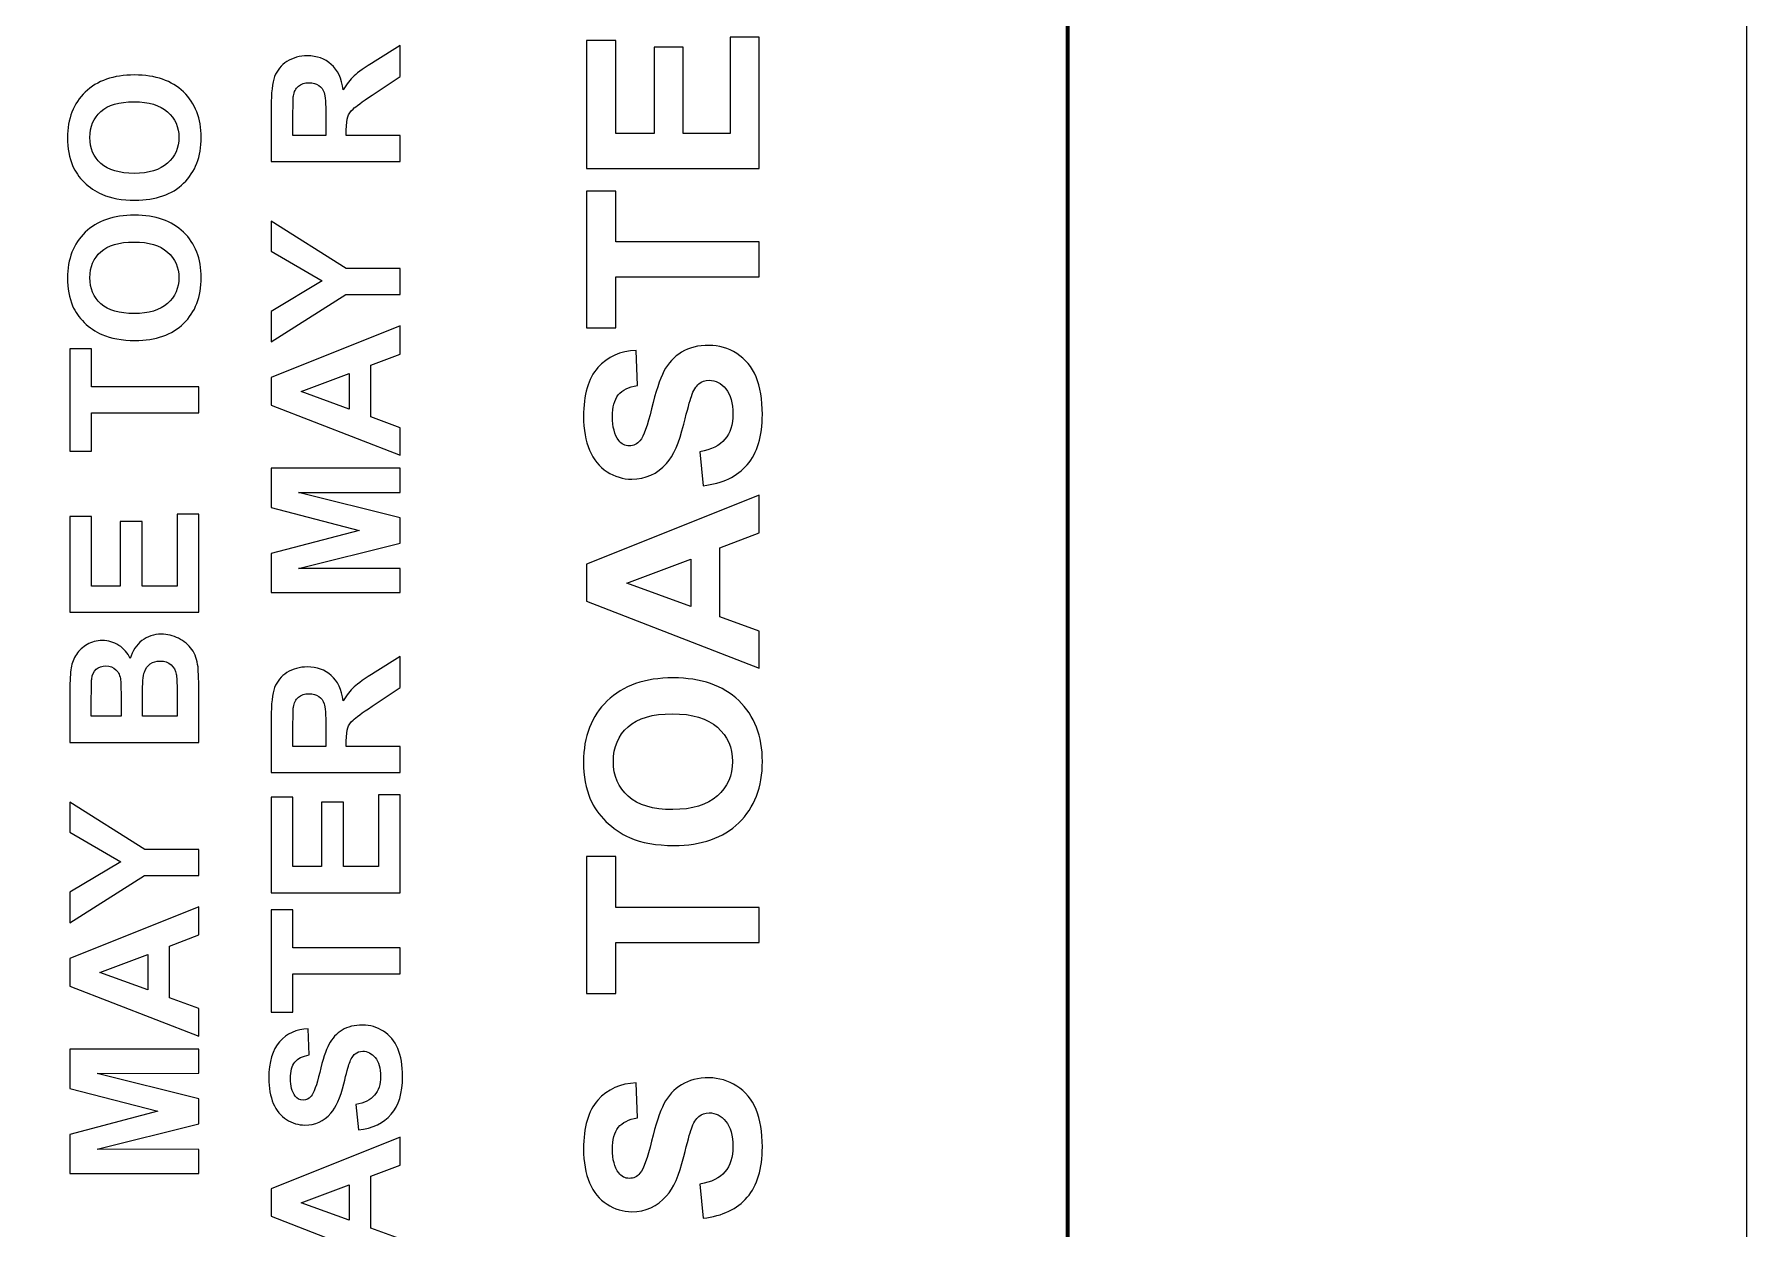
# Model space of a CAD drawing. Header units: millimetres. Extents: x -36 to 627, y -167 to 363.
# Drawn here: x 585.45 to 626.75, y -60.14 to -31.34 of the extents above; entities that cross this region are included whole.
import ezdxf

# ---------------------------------------------------------------- set-up
doc = ezdxf.new("R2010")
doc.units = ezdxf.units.MM
doc.header["$MEASUREMENT"] = 0
doc.layers.add('layer 1', color=7, linetype='Continuous')

msp = doc.modelspace()

# ---------------------------------------------------------------- linework, layer by layer
at = {"layer": 'layer 1', "color": 250, "lineweight": 25}
msp.add_open_spline([(546.5047, -159.8645), (546.5047, -159.8645), (546.5047, 90.1355), (546.5047, 90.1355), (546.5047, 90.1355), (626.7547, 90.1355), (626.7547, 90.1355), (626.7547, 90.1355), (626.7547, -159.8645), (626.7547, -159.8645), (626.7547, -159.8645), (546.5047, -159.8645), (546.5047, -159.8645)], degree=3, knots=[0, 0, 0, 0, 0.25, 0.25, 0.25, 0.5, 0.5, 0.5, 0.75, 0.75, 0.75, 1, 1, 1, 1], dxfattribs=at)
at = {"layer": 'layer 1', "color": 250, "lineweight": 211}
msp.add_open_spline([(562.8821, -107.0586), (562.8821, -107.0586), (562.8821, 37.3295), (562.8821, 37.3295), (562.8821, 39.582), (564.7249, 41.4248), (566.9774, 41.4248), (566.9774, 41.4248), (606.2821, 41.4248), (606.2821, 41.4248), (608.5346, 41.4248), (610.3774, 39.582), (610.3774, 37.3295), (610.3774, 37.3295), (610.3774, -107.0586), (610.3774, -107.0586), (610.3774, -109.3111), (608.5346, -111.1539), (606.2821, -111.1539), (606.2821, -111.1539), (566.9774, -111.1539), (566.9774, -111.1539), (564.7249, -111.1539), (562.8821, -109.3111), (562.8821, -107.0586)], degree=3, knots=[0, 0, 0, 0, 0.125, 0.125, 0.125, 0.25, 0.25, 0.25, 0.375, 0.375, 0.375, 0.5, 0.5, 0.5, 0.625, 0.625, 0.625, 0.75, 0.75, 0.75, 0.875, 0.875, 0.875, 1, 1, 1, 1], dxfattribs=at)
at = {"layer": 'layer 1', "color": 250}
for points, knots in [([(594.273, -34.4067), (594.273, -34.4067), (591.1608, -34.4067), (591.1608, -34.4067), (591.1608, -34.4067), (591.1608, -33.0832), (591.1608, -33.0832), (591.1608, -32.7506), (591.1891, -32.5087), (591.2449, -32.358), (591.3007, -32.2066), (591.3999, -32.0863), (591.5426, -31.9958), (591.686, -31.9052), (591.849, -31.8596), (592.0331, -31.8596), (592.267, -31.8596), (592.4597, -31.9277), (592.6119, -32.0646), (592.764, -32.2015), (592.8596, -32.4058), (592.8995, -32.6782), (592.9784, -32.5427), (593.0654, -32.4312), (593.1603, -32.3435), (593.2552, -32.2551), (593.424, -32.1363), (593.6659, -31.9871), (593.6659, -31.9871), (594.273, -31.6075), (594.273, -31.6075), (594.273, -31.6075), (594.273, -32.3587), (594.273, -32.3587), (594.273, -32.3587), (593.5935, -32.8093), (593.5935, -32.8093), (593.3522, -32.9709), (593.2001, -33.0817), (593.1378, -33.1418), (593.0748, -33.2012), (593.0313, -33.2643), (593.0081, -33.3309), (592.985, -33.3983), (592.9734, -33.5041), (592.9734, -33.6489), (592.9734, -33.6489), (592.9734, -33.7764), (592.9734, -33.7764), (592.9734, -33.7764), (594.273, -33.7764), (594.273, -33.7764), (594.273, -33.7764), (594.273, -34.4067), (594.273, -34.4067)], [0, 0, 0, 0, 0.0555556, 0.0555556, 0.0555556, 0.1111111, 0.1111111, 0.1111111, 0.1666667, 0.1666667, 0.1666667, 0.2222222, 0.2222222, 0.2222222, 0.2777778, 0.2777778, 0.2777778, 0.3333333, 0.3333333, 0.3333333, 0.3888889, 0.3888889, 0.3888889, 0.4444444, 0.4444444, 0.4444444, 0.5, 0.5, 0.5, 0.5555556, 0.5555556, 0.5555556, 0.6111111, 0.6111111, 0.6111111, 0.6666667, 0.6666667, 0.6666667, 0.7222222, 0.7222222, 0.7222222, 0.7777778, 0.7777778, 0.7777778, 0.8333333, 0.8333333, 0.8333333, 0.8888889, 0.8888889, 0.8888889, 0.9444444, 0.9444444, 0.9444444, 1, 1, 1, 1]), ([(602.9341, -34.5733), (602.9341, -34.5733), (598.7706, -34.5733), (598.7706, -34.5733), (598.7706, -34.5733), (598.7706, -31.4914), (598.7706, -31.4914), (598.7706, -31.4914), (599.4742, -31.4914), (599.4742, -31.4914), (599.4742, -31.4914), (599.4742, -33.7301), (599.4742, -33.7301), (599.4742, -33.7301), (600.3988, -33.7301), (600.3988, -33.7301), (600.3988, -33.7301), (600.3988, -31.6484), (600.3988, -31.6484), (600.3988, -31.6484), (601.1024, -31.6484), (601.1024, -31.6484), (601.1024, -31.6484), (601.1024, -33.7301), (601.1024, -33.7301), (601.1024, -33.7301), (602.2305, -33.7301), (602.2305, -33.7301), (602.2305, -33.7301), (602.2305, -31.4099), (602.2305, -31.4099), (602.2305, -31.4099), (602.9341, -31.4099), (602.9341, -31.4099), (602.9341, -31.4099), (602.9341, -34.5733), (602.9341, -34.5733)], [0, 0, 0, 0, 0.0833333, 0.0833333, 0.0833333, 0.1666667, 0.1666667, 0.1666667, 0.25, 0.25, 0.25, 0.3333333, 0.3333333, 0.3333333, 0.4166667, 0.4166667, 0.4166667, 0.5, 0.5, 0.5, 0.5833333, 0.5833333, 0.5833333, 0.6666667, 0.6666667, 0.6666667, 0.75, 0.75, 0.75, 0.8333333, 0.8333333, 0.8333333, 0.9166667, 0.9166667, 0.9166667, 1, 1, 1, 1]), ([(587.8799, -35.3412), (587.5626, -35.3412), (587.296, -35.2934), (587.0801, -35.1985), (586.9214, -35.1282), (586.7787, -35.0311), (586.6527, -34.9087), (586.5266, -34.7863), (586.4332, -34.6523), (586.3716, -34.5066), (586.2897, -34.3125), (586.2484, -34.0887), (586.2484, -33.8351), (586.2484, -33.3758), (586.3911, -33.0092), (586.6758, -32.7332), (586.9613, -32.458), (587.3575, -32.3203), (587.8654, -32.3203), (588.3688, -32.3203), (588.7629, -32.4572), (589.0469, -32.7303), (589.3316, -33.0034), (589.4736, -33.3693), (589.4736, -33.8264), (589.4736, -34.2893), (589.3323, -34.6581), (589.0491, -34.9312), (588.7666, -35.2043), (588.3768, -35.3412), (587.8799, -35.3412)], [0, 0, 0, 0, 0.1, 0.1, 0.1, 0.2, 0.2, 0.2, 0.3, 0.3, 0.3, 0.4, 0.4, 0.4, 0.5, 0.5, 0.5, 0.6, 0.6, 0.6, 0.7, 0.7, 0.7, 0.8, 0.8, 0.8, 0.9, 0.9, 0.9, 1, 1, 1, 1]), ([(592.4779, -33.7764), (592.4779, -33.7764), (592.4779, -33.3114), (592.4779, -33.3114), (592.4779, -33.01), (592.4648, -32.8224), (592.4395, -32.747), (592.4141, -32.6724), (592.3699, -32.613), (592.3076, -32.571), (592.2453, -32.5282), (592.1671, -32.5072), (592.0736, -32.5072), (591.9686, -32.5072), (591.8845, -32.5355), (591.8193, -32.5913), (591.7549, -32.647), (591.7143, -32.726), (591.6976, -32.8274), (591.6904, -32.8789), (591.6868, -33.0317), (591.6868, -33.286), (591.6868, -33.286), (591.6868, -33.7764), (591.6868, -33.7764), (591.6868, -33.7764), (592.4779, -33.7764), (592.4779, -33.7764)], [0, 0, 0, 0, 0.1111111, 0.1111111, 0.1111111, 0.2222222, 0.2222222, 0.2222222, 0.3333333, 0.3333333, 0.3333333, 0.4444444, 0.4444444, 0.4444444, 0.5555556, 0.5555556, 0.5555556, 0.6666667, 0.6666667, 0.6666667, 0.7777778, 0.7777778, 0.7777778, 0.8888889, 0.8888889, 0.8888889, 1, 1, 1, 1]), ([(587.8588, -34.6936), (588.2116, -34.6936), (588.479, -34.6117), (588.6615, -34.4487), (588.8433, -34.2857), (588.9346, -34.0785), (588.9346, -33.8279), (588.9346, -33.5765), (588.8441, -33.3707), (588.6637, -33.2092), (588.4826, -33.0484), (588.2116, -32.968), (587.8502, -32.968), (587.493, -32.968), (587.2264, -33.0462), (587.0511, -33.2034), (586.8751, -33.3599), (586.7874, -33.5678), (586.7874, -33.8279), (586.7874, -34.0872), (586.8765, -34.2966), (587.054, -34.4552), (587.2322, -34.6139), (587.5002, -34.6936), (587.8588, -34.6936)], [0, 0, 0, 0, 0.125, 0.125, 0.125, 0.25, 0.25, 0.25, 0.375, 0.375, 0.375, 0.5, 0.5, 0.5, 0.625, 0.625, 0.625, 0.75, 0.75, 0.75, 0.875, 0.875, 0.875, 1, 1, 1, 1]), ([(602.9341, -37.1891), (602.9341, -37.1891), (599.4742, -37.1891), (599.4742, -37.1891), (599.4742, -37.1891), (599.4742, -38.4219), (599.4742, -38.4219), (599.4742, -38.4219), (598.7706, -38.4219), (598.7706, -38.4219), (598.7706, -38.4219), (598.7706, -35.119), (598.7706, -35.119), (598.7706, -35.119), (599.4742, -35.119), (599.4742, -35.119), (599.4742, -35.119), (599.4742, -36.3459), (599.4742, -36.3459), (599.4742, -36.3459), (602.9341, -36.3459), (602.9341, -36.3459), (602.9341, -36.3459), (602.9341, -37.1891), (602.9341, -37.1891)], [0, 0, 0, 0, 0.125, 0.125, 0.125, 0.25, 0.25, 0.25, 0.375, 0.375, 0.375, 0.5, 0.5, 0.5, 0.625, 0.625, 0.625, 0.75, 0.75, 0.75, 0.875, 0.875, 0.875, 1, 1, 1, 1]), ([(587.8799, -38.7221), (587.5626, -38.7221), (587.296, -38.6743), (587.0801, -38.5794), (586.9214, -38.5091), (586.7787, -38.412), (586.6527, -38.2896), (586.5266, -38.1672), (586.4332, -38.0332), (586.3716, -37.8875), (586.2897, -37.6934), (586.2484, -37.4696), (586.2484, -37.216), (586.2484, -36.7567), (586.3911, -36.3901), (586.6758, -36.1141), (586.9613, -35.8389), (587.3575, -35.7012), (587.8654, -35.7012), (588.3688, -35.7012), (588.7629, -35.8381), (589.0469, -36.1112), (589.3316, -36.3843), (589.4736, -36.7502), (589.4736, -37.2073), (589.4736, -37.6702), (589.3323, -38.039), (589.0491, -38.3121), (588.7666, -38.5852), (588.3768, -38.7221), (587.8799, -38.7221)], [0, 0, 0, 0, 0.1, 0.1, 0.1, 0.2, 0.2, 0.2, 0.3, 0.3, 0.3, 0.4, 0.4, 0.4, 0.5, 0.5, 0.5, 0.6, 0.6, 0.6, 0.7, 0.7, 0.7, 0.8, 0.8, 0.8, 0.9, 0.9, 0.9, 1, 1, 1, 1]), ([(594.273, -37.618), (594.273, -37.618), (592.9632, -37.618), (592.9632, -37.618), (592.9632, -37.618), (591.1608, -38.759), (591.1608, -38.759), (591.1608, -38.759), (591.1608, -38.0223), (591.1608, -38.0223), (591.1608, -38.0223), (592.3931, -37.2862), (592.3931, -37.2862), (592.3931, -37.2862), (591.1608, -36.5698), (591.1608, -36.5698), (591.1608, -36.5698), (591.1608, -35.8468), (591.1608, -35.8468), (591.1608, -35.8468), (592.9676, -36.9878), (592.9676, -36.9878), (592.9676, -36.9878), (594.273, -36.9878), (594.273, -36.9878), (594.273, -36.9878), (594.273, -37.618), (594.273, -37.618)], [0, 0, 0, 0, 0.1111111, 0.1111111, 0.1111111, 0.2222222, 0.2222222, 0.2222222, 0.3333333, 0.3333333, 0.3333333, 0.4444444, 0.4444444, 0.4444444, 0.5555556, 0.5555556, 0.5555556, 0.6666667, 0.6666667, 0.6666667, 0.7777778, 0.7777778, 0.7777778, 0.8888889, 0.8888889, 0.8888889, 1, 1, 1, 1]), ([(587.8588, -38.0745), (588.2116, -38.0745), (588.479, -37.9926), (588.6615, -37.8296), (588.8433, -37.6666), (588.9346, -37.4594), (588.9346, -37.2088), (588.9346, -36.9574), (588.8441, -36.7516), (588.6637, -36.5901), (588.4826, -36.4293), (588.2116, -36.3489), (587.8502, -36.3489), (587.493, -36.3489), (587.2264, -36.4271), (587.0511, -36.5843), (586.8751, -36.7408), (586.7874, -36.9487), (586.7874, -37.2088), (586.7874, -37.4681), (586.8765, -37.6775), (587.054, -37.8361), (587.2322, -37.9948), (587.5002, -38.0745), (587.8588, -38.0745)], [0, 0, 0, 0, 0.125, 0.125, 0.125, 0.25, 0.25, 0.25, 0.375, 0.375, 0.375, 0.5, 0.5, 0.5, 0.625, 0.625, 0.625, 0.75, 0.75, 0.75, 0.875, 0.875, 0.875, 1, 1, 1, 1]), ([(594.273, -38.3714), (594.273, -38.3714), (594.273, -39.0502), (594.273, -39.0502), (594.273, -39.0502), (593.5645, -39.319), (593.5645, -39.319), (593.5645, -39.319), (593.5645, -40.5672), (593.5645, -40.5672), (593.5645, -40.5672), (594.273, -40.8258), (594.273, -40.8258), (594.273, -40.8258), (594.273, -41.4923), (594.273, -41.4923), (594.273, -41.4923), (591.1608, -40.2839), (591.1608, -40.2839), (591.1608, -40.2839), (591.1608, -39.6182), (591.1608, -39.6182), (591.1608, -39.6182), (594.273, -38.3714), (594.273, -38.3714)], [0, 0, 0, 0, 0.125, 0.125, 0.125, 0.25, 0.25, 0.25, 0.375, 0.375, 0.375, 0.5, 0.5, 0.5, 0.625, 0.625, 0.625, 0.75, 0.75, 0.75, 0.875, 0.875, 0.875, 1, 1, 1, 1]), ([(589.4171, -40.4687), (589.4171, -40.4687), (586.8309, -40.4687), (586.8309, -40.4687), (586.8309, -40.4687), (586.8309, -41.3902), (586.8309, -41.3902), (586.8309, -41.3902), (586.3049, -41.3902), (586.3049, -41.3902), (586.3049, -41.3902), (586.3049, -38.9213), (586.3049, -38.9213), (586.3049, -38.9213), (586.8309, -38.9213), (586.8309, -38.9213), (586.8309, -38.9213), (586.8309, -39.8384), (586.8309, -39.8384), (586.8309, -39.8384), (589.4171, -39.8384), (589.4171, -39.8384), (589.4171, -39.8384), (589.4171, -40.4687), (589.4171, -40.4687)], [0, 0, 0, 0, 0.125, 0.125, 0.125, 0.25, 0.25, 0.25, 0.375, 0.375, 0.375, 0.5, 0.5, 0.5, 0.625, 0.625, 0.625, 0.75, 0.75, 0.75, 0.875, 0.875, 0.875, 1, 1, 1, 1]), ([(601.585, -42.2249), (601.585, -42.2249), (601.5036, -41.405), (601.5036, -41.405), (601.7779, -41.3555), (601.9785, -41.2567), (602.1074, -41.1065), (602.2363, -40.9562), (602.3003, -40.7537), (602.3003, -40.4988), (602.3003, -40.2294), (602.2431, -40.0258), (602.1287, -39.8892), (602.0144, -39.7525), (601.8806, -39.6837), (601.7275, -39.6837), (601.6286, -39.6837), (601.5453, -39.7128), (601.4765, -39.77), (601.4067, -39.8272), (601.3466, -39.928), (601.2962, -40.0714), (601.2613, -40.1693), (601.2012, -40.3922), (601.114, -40.7411), (601.0016, -41.1898), (600.864, -41.5048), (600.7002, -41.686), (600.4705, -41.9409), (600.1904, -42.0679), (599.8599, -42.0679), (599.6477, -42.0679), (599.448, -42.0078), (599.2629, -41.8886), (599.0778, -41.7684), (598.9373, -41.5959), (598.8403, -41.3701), (598.7434, -41.1443), (598.695, -40.8729), (598.695, -40.5531), (598.695, -40.0326), (598.8103, -39.6401), (599.0419, -39.3775), (599.2736, -39.1139), (599.5818, -38.9762), (599.9685, -38.9627), (599.9685, -38.9627), (599.9975, -39.8058), (599.9975, -39.8058), (599.7824, -39.8417), (599.6283, -39.9183), (599.5343, -40.0355), (599.4403, -40.1528), (599.3928, -40.3292), (599.3928, -40.5637), (599.3928, -40.806), (599.4432, -40.996), (599.544, -41.1326), (599.6089, -41.2208), (599.6951, -41.2654), (599.8037, -41.2654), (599.9025, -41.2654), (599.9869, -41.2237), (600.0566, -41.1404), (600.1468, -41.0347), (600.2398, -40.7779), (600.3367, -40.3699), (600.4327, -39.9619), (600.5335, -39.6605), (600.6362, -39.4657), (600.7399, -39.2699), (600.8804, -39.1168), (601.0597, -39.0063), (601.239, -38.8958), (601.46, -38.8405), (601.7226, -38.8405), (601.9611, -38.8405), (602.1849, -38.9064), (602.3933, -39.0392), (602.6017, -39.172), (602.7567, -39.359), (602.8575, -39.6013), (602.9593, -39.8436), (603.0097, -40.146), (603.0097, -40.5075), (603.0097, -41.0338), (602.8885, -41.4379), (602.6453, -41.7199), (602.403, -42.002), (602.0493, -42.1696), (601.585, -42.2249)], [0, 0, 0, 0, 0.0333333, 0.0333333, 0.0333333, 0.0666667, 0.0666667, 0.0666667, 0.1, 0.1, 0.1, 0.1333333, 0.1333333, 0.1333333, 0.1666667, 0.1666667, 0.1666667, 0.2, 0.2, 0.2, 0.2333333, 0.2333333, 0.2333333, 0.2666667, 0.2666667, 0.2666667, 0.3, 0.3, 0.3, 0.3333333, 0.3333333, 0.3333333, 0.3666667, 0.3666667, 0.3666667, 0.4, 0.4, 0.4, 0.4333333, 0.4333333, 0.4333333, 0.4666667, 0.4666667, 0.4666667, 0.5, 0.5, 0.5, 0.5333333, 0.5333333, 0.5333333, 0.5666667, 0.5666667, 0.5666667, 0.6, 0.6, 0.6, 0.6333333, 0.6333333, 0.6333333, 0.6666667, 0.6666667, 0.6666667, 0.7, 0.7, 0.7, 0.7333333, 0.7333333, 0.7333333, 0.7666667, 0.7666667, 0.7666667, 0.8, 0.8, 0.8, 0.8333333, 0.8333333, 0.8333333, 0.8666667, 0.8666667, 0.8666667, 0.9, 0.9, 0.9, 0.9333333, 0.9333333, 0.9333333, 0.9666667, 0.9666667, 0.9666667, 1, 1, 1, 1]), ([(593.0386, -39.5233), (593.0386, -39.5233), (591.8867, -39.9558), (591.8867, -39.9558), (591.8867, -39.9558), (593.0386, -40.3759), (593.0386, -40.3759), (593.0386, -40.3759), (593.0386, -39.5233), (593.0386, -39.5233)], [0, 0, 0, 0, 0.3333333, 0.3333333, 0.3333333, 0.6666667, 0.6666667, 0.6666667, 1, 1, 1, 1]), ([(594.273, -44.8044), (594.273, -44.8044), (591.1608, -44.8044), (591.1608, -44.8044), (591.1608, -44.8044), (591.1608, -43.8605), (591.1608, -43.8605), (591.1608, -43.8605), (593.2834, -43.3026), (593.2834, -43.3026), (593.2834, -43.3026), (591.1608, -42.7513), (591.1608, -42.7513), (591.1608, -42.7513), (591.1608, -41.8052), (591.1608, -41.8052), (591.1608, -41.8052), (594.273, -41.8052), (594.273, -41.8052), (594.273, -41.8052), (594.273, -42.3877), (594.273, -42.3877), (594.273, -42.3877), (591.823, -42.3899), (591.823, -42.3899), (591.823, -42.3899), (594.273, -43.0035), (594.273, -43.0035), (594.273, -43.0035), (594.273, -43.6091), (594.273, -43.6091), (594.273, -43.6091), (591.823, -44.2198), (591.823, -44.2198), (591.823, -44.2198), (594.273, -44.2219), (594.273, -44.2219), (594.273, -44.2219), (594.273, -44.8044), (594.273, -44.8044)], [0, 0, 0, 0, 0.0769231, 0.0769231, 0.0769231, 0.1538462, 0.1538462, 0.1538462, 0.2307692, 0.2307692, 0.2307692, 0.3076923, 0.3076923, 0.3076923, 0.3846154, 0.3846154, 0.3846154, 0.4615385, 0.4615385, 0.4615385, 0.5384615, 0.5384615, 0.5384615, 0.6153846, 0.6153846, 0.6153846, 0.6923077, 0.6923077, 0.6923077, 0.7692308, 0.7692308, 0.7692308, 0.8461538, 0.8461538, 0.8461538, 0.9230769, 0.9230769, 0.9230769, 1, 1, 1, 1]), ([(602.9341, -42.4526), (602.9341, -42.4526), (602.9341, -43.3607), (602.9341, -43.3607), (602.9341, -43.3607), (601.9863, -43.7203), (601.9863, -43.7203), (601.9863, -43.7203), (601.9863, -45.3902), (601.9863, -45.3902), (601.9863, -45.3902), (602.9341, -45.7362), (602.9341, -45.7362), (602.9341, -45.7362), (602.9341, -46.6278), (602.9341, -46.6278), (602.9341, -46.6278), (598.7706, -45.0112), (598.7706, -45.0112), (598.7706, -45.0112), (598.7706, -44.1206), (598.7706, -44.1206), (598.7706, -44.1206), (602.9341, -42.4526), (602.9341, -42.4526)], [0, 0, 0, 0, 0.125, 0.125, 0.125, 0.25, 0.25, 0.25, 0.375, 0.375, 0.375, 0.5, 0.5, 0.5, 0.625, 0.625, 0.625, 0.75, 0.75, 0.75, 0.875, 0.875, 0.875, 1, 1, 1, 1]), ([(589.4171, -45.2753), (589.4171, -45.2753), (586.3049, -45.2753), (586.3049, -45.2753), (586.3049, -45.2753), (586.3049, -42.9716), (586.3049, -42.9716), (586.3049, -42.9716), (586.8309, -42.9716), (586.8309, -42.9716), (586.8309, -42.9716), (586.8309, -44.645), (586.8309, -44.645), (586.8309, -44.645), (587.522, -44.645), (587.522, -44.645), (587.522, -44.645), (587.522, -43.089), (587.522, -43.089), (587.522, -43.089), (588.0479, -43.089), (588.0479, -43.089), (588.0479, -43.089), (588.0479, -44.645), (588.0479, -44.645), (588.0479, -44.645), (588.8912, -44.645), (588.8912, -44.645), (588.8912, -44.645), (588.8912, -42.9107), (588.8912, -42.9107), (588.8912, -42.9107), (589.4171, -42.9107), (589.4171, -42.9107), (589.4171, -42.9107), (589.4171, -45.2753), (589.4171, -45.2753)], [0, 0, 0, 0, 0.0833333, 0.0833333, 0.0833333, 0.1666667, 0.1666667, 0.1666667, 0.25, 0.25, 0.25, 0.3333333, 0.3333333, 0.3333333, 0.4166667, 0.4166667, 0.4166667, 0.5, 0.5, 0.5, 0.5833333, 0.5833333, 0.5833333, 0.6666667, 0.6666667, 0.6666667, 0.75, 0.75, 0.75, 0.8333333, 0.8333333, 0.8333333, 0.9166667, 0.9166667, 0.9166667, 1, 1, 1, 1]), ([(601.2826, -43.9936), (601.2826, -43.9936), (599.7417, -44.5722), (599.7417, -44.5722), (599.7417, -44.5722), (601.2826, -45.1343), (601.2826, -45.1343), (601.2826, -45.1343), (601.2826, -43.9936), (601.2826, -43.9936)], [0, 0, 0, 0, 0.3333333, 0.3333333, 0.3333333, 0.6666667, 0.6666667, 0.6666667, 1, 1, 1, 1]), ([(586.3049, -48.4143), (586.3049, -48.4143), (586.3049, -47.1697), (586.3049, -47.1697), (586.3049, -46.9227), (586.3151, -46.7394), (586.3354, -46.6184), (586.3564, -46.4967), (586.3991, -46.3888), (586.4636, -46.2932), (586.5288, -46.1975), (586.615, -46.1178), (586.7229, -46.0541), (586.8309, -45.9903), (586.9526, -45.9585), (587.0866, -45.9585), (587.2315, -45.9585), (587.3655, -45.9976), (587.4865, -46.0758), (587.6082, -46.1541), (587.6995, -46.2606), (587.7596, -46.3946), (587.8154, -46.2055), (587.9096, -46.0606), (588.0429, -45.9585), (588.1761, -45.857), (588.3326, -45.8063), (588.513, -45.8063), (588.655, -45.8063), (588.7926, -45.8389), (588.9267, -45.9049), (589.0607, -45.9708), (589.1679, -46.0606), (589.2483, -46.1751), (589.328, -46.2888), (589.3773, -46.4294), (589.3961, -46.5967), (589.407, -46.701), (589.4142, -46.9538), (589.4171, -47.3545), (589.4171, -47.3545), (589.4171, -48.4143), (589.4171, -48.4143), (589.4171, -48.4143), (586.3049, -48.4143), (586.3049, -48.4143)], [0, 0, 0, 0, 0.0666667, 0.0666667, 0.0666667, 0.1333333, 0.1333333, 0.1333333, 0.2, 0.2, 0.2, 0.2666667, 0.2666667, 0.2666667, 0.3333333, 0.3333333, 0.3333333, 0.4, 0.4, 0.4, 0.4666667, 0.4666667, 0.4666667, 0.5333333, 0.5333333, 0.5333333, 0.6, 0.6, 0.6, 0.6666667, 0.6666667, 0.6666667, 0.7333333, 0.7333333, 0.7333333, 0.8, 0.8, 0.8, 0.8666667, 0.8666667, 0.8666667, 0.9333333, 0.9333333, 0.9333333, 1, 1, 1, 1]), ([(586.8222, -47.784), (586.8222, -47.784), (587.5394, -47.784), (587.5394, -47.784), (587.5394, -47.784), (587.5394, -47.3726), (587.5394, -47.3726), (587.5394, -47.1284), (587.5357, -46.9763), (587.5285, -46.9169), (587.5162, -46.8097), (587.4792, -46.7249), (587.4177, -46.6633), (587.3561, -46.6018), (587.2757, -46.5713), (587.1757, -46.5713), (587.0794, -46.5713), (587.0018, -46.5981), (586.9417, -46.651), (586.8816, -46.7039), (586.8454, -46.7829), (586.833, -46.8872), (586.8258, -46.9495), (586.8222, -47.1284), (586.8222, -47.4233), (586.8222, -47.4233), (586.8222, -47.784), (586.8222, -47.784)], [0, 0, 0, 0, 0.1111111, 0.1111111, 0.1111111, 0.2222222, 0.2222222, 0.2222222, 0.3333333, 0.3333333, 0.3333333, 0.4444444, 0.4444444, 0.4444444, 0.5555556, 0.5555556, 0.5555556, 0.6666667, 0.6666667, 0.6666667, 0.7777778, 0.7777778, 0.7777778, 0.8888889, 0.8888889, 0.8888889, 1, 1, 1, 1]), ([(588.0566, -47.784), (588.0566, -47.784), (588.8912, -47.784), (588.8912, -47.784), (588.8912, -47.784), (588.8912, -47.2016), (588.8912, -47.2016), (588.8912, -46.9756), (588.8846, -46.8314), (588.8723, -46.7706), (588.8549, -46.6771), (588.8136, -46.601), (588.7477, -46.5424), (588.6818, -46.4837), (588.5934, -46.454), (588.4826, -46.454), (588.3884, -46.454), (588.3094, -46.4764), (588.2442, -46.5221), (588.179, -46.567), (588.1312, -46.6329), (588.1015, -46.7184), (588.0718, -46.8039), (588.0566, -46.9901), (588.0566, -47.2762), (588.0566, -47.2762), (588.0566, -47.784), (588.0566, -47.784)], [0, 0, 0, 0, 0.1111111, 0.1111111, 0.1111111, 0.2222222, 0.2222222, 0.2222222, 0.3333333, 0.3333333, 0.3333333, 0.4444444, 0.4444444, 0.4444444, 0.5555556, 0.5555556, 0.5555556, 0.6666667, 0.6666667, 0.6666667, 0.7777778, 0.7777778, 0.7777778, 0.8888889, 0.8888889, 0.8888889, 1, 1, 1, 1]), ([(594.273, -49.1423), (594.273, -49.1423), (591.1608, -49.1423), (591.1608, -49.1423), (591.1608, -49.1423), (591.1608, -47.8188), (591.1608, -47.8188), (591.1608, -47.4862), (591.1891, -47.2443), (591.2449, -47.0936), (591.3007, -46.9422), (591.3999, -46.8219), (591.5426, -46.7314), (591.686, -46.6408), (591.849, -46.5952), (592.0331, -46.5952), (592.267, -46.5952), (592.4597, -46.6633), (592.6119, -46.8002), (592.764, -46.9371), (592.8596, -47.1414), (592.8995, -47.4138), (592.9784, -47.2783), (593.0654, -47.1668), (593.1603, -47.0791), (593.2552, -46.9907), (593.424, -46.8719), (593.6659, -46.7227), (593.6659, -46.7227), (594.273, -46.3431), (594.273, -46.3431), (594.273, -46.3431), (594.273, -47.0943), (594.273, -47.0943), (594.273, -47.0943), (593.5935, -47.5449), (593.5935, -47.5449), (593.3522, -47.7065), (593.2001, -47.8173), (593.1378, -47.8774), (593.0748, -47.9368), (593.0313, -47.9999), (593.0081, -48.0665), (592.985, -48.1339), (592.9734, -48.2397), (592.9734, -48.3845), (592.9734, -48.3845), (592.9734, -48.512), (592.9734, -48.512), (592.9734, -48.512), (594.273, -48.512), (594.273, -48.512), (594.273, -48.512), (594.273, -49.1423), (594.273, -49.1423)], [0, 0, 0, 0, 0.0555556, 0.0555556, 0.0555556, 0.1111111, 0.1111111, 0.1111111, 0.1666667, 0.1666667, 0.1666667, 0.2222222, 0.2222222, 0.2222222, 0.2777778, 0.2777778, 0.2777778, 0.3333333, 0.3333333, 0.3333333, 0.3888889, 0.3888889, 0.3888889, 0.4444444, 0.4444444, 0.4444444, 0.5, 0.5, 0.5, 0.5555556, 0.5555556, 0.5555556, 0.6111111, 0.6111111, 0.6111111, 0.6666667, 0.6666667, 0.6666667, 0.7222222, 0.7222222, 0.7222222, 0.7777778, 0.7777778, 0.7777778, 0.8333333, 0.8333333, 0.8333333, 0.8888889, 0.8888889, 0.8888889, 0.9444444, 0.9444444, 0.9444444, 1, 1, 1, 1]), ([(600.8775, -50.9009), (600.453, -50.9009), (600.0964, -50.8369), (599.8076, -50.7099), (599.5953, -50.6159), (599.4044, -50.4861), (599.2358, -50.3223), (599.0671, -50.1585), (598.9421, -49.9792), (598.8597, -49.7844), (598.7502, -49.5246), (598.695, -49.2252), (598.695, -48.886), (598.695, -48.2715), (598.8859, -47.7811), (599.2668, -47.4119), (599.6486, -47.0436), (600.1788, -46.8594), (600.8581, -46.8594), (601.5317, -46.8594), (602.0589, -47.0426), (602.4389, -47.408), (602.8197, -47.7734), (603.0097, -48.2628), (603.0097, -48.8743), (603.0097, -49.4936), (602.8207, -49.9869), (602.4418, -50.3523), (602.0638, -50.7177), (601.5424, -50.9009), (600.8775, -50.9009)], [0, 0, 0, 0, 0.1, 0.1, 0.1, 0.2, 0.2, 0.2, 0.3, 0.3, 0.3, 0.4, 0.4, 0.4, 0.5, 0.5, 0.5, 0.6, 0.6, 0.6, 0.7, 0.7, 0.7, 0.8, 0.8, 0.8, 0.9, 0.9, 0.9, 1, 1, 1, 1]), ([(592.4779, -48.512), (592.4779, -48.512), (592.4779, -48.047), (592.4779, -48.047), (592.4779, -47.7456), (592.4648, -47.558), (592.4395, -47.4826), (592.4141, -47.408), (592.3699, -47.3486), (592.3076, -47.3066), (592.2453, -47.2638), (592.1671, -47.2428), (592.0736, -47.2428), (591.9686, -47.2428), (591.8845, -47.2711), (591.8193, -47.3269), (591.7549, -47.3826), (591.7143, -47.4616), (591.6976, -47.563), (591.6904, -47.6145), (591.6868, -47.7673), (591.6868, -48.0216), (591.6868, -48.0216), (591.6868, -48.512), (591.6868, -48.512), (591.6868, -48.512), (592.4779, -48.512), (592.4779, -48.512)], [0, 0, 0, 0, 0.1111111, 0.1111111, 0.1111111, 0.2222222, 0.2222222, 0.2222222, 0.3333333, 0.3333333, 0.3333333, 0.4444444, 0.4444444, 0.4444444, 0.5555556, 0.5555556, 0.5555556, 0.6666667, 0.6666667, 0.6666667, 0.7777778, 0.7777778, 0.7777778, 0.8888889, 0.8888889, 0.8888889, 1, 1, 1, 1]), ([(600.8494, -50.0344), (601.3214, -50.0344), (601.679, -49.9249), (601.9233, -49.7068), (602.1665, -49.4888), (602.2886, -49.2116), (602.2886, -48.8763), (602.2886, -48.54), (602.1675, -48.2647), (601.9262, -48.0486), (601.6839, -47.8334), (601.3214, -47.7259), (600.8378, -47.7259), (600.36, -47.7259), (600.0033, -47.8305), (599.7688, -48.0408), (599.5333, -48.2502), (599.416, -48.5283), (599.416, -48.8763), (599.416, -49.2232), (599.5352, -49.5033), (599.7727, -49.7156), (600.0111, -49.9278), (600.3697, -50.0344), (600.8494, -50.0344)], [0, 0, 0, 0, 0.125, 0.125, 0.125, 0.25, 0.25, 0.25, 0.375, 0.375, 0.375, 0.5, 0.5, 0.5, 0.625, 0.625, 0.625, 0.75, 0.75, 0.75, 0.875, 0.875, 0.875, 1, 1, 1, 1]), ([(589.4171, -51.6256), (589.4171, -51.6256), (588.1073, -51.6256), (588.1073, -51.6256), (588.1073, -51.6256), (586.3049, -52.7666), (586.3049, -52.7666), (586.3049, -52.7666), (586.3049, -52.0299), (586.3049, -52.0299), (586.3049, -52.0299), (587.5372, -51.2938), (587.5372, -51.2938), (587.5372, -51.2938), (586.3049, -50.5774), (586.3049, -50.5774), (586.3049, -50.5774), (586.3049, -49.8544), (586.3049, -49.8544), (586.3049, -49.8544), (588.1117, -50.9954), (588.1117, -50.9954), (588.1117, -50.9954), (589.4171, -50.9954), (589.4171, -50.9954), (589.4171, -50.9954), (589.4171, -51.6256), (589.4171, -51.6256)], [0, 0, 0, 0, 0.1111111, 0.1111111, 0.1111111, 0.2222222, 0.2222222, 0.2222222, 0.3333333, 0.3333333, 0.3333333, 0.4444444, 0.4444444, 0.4444444, 0.5555556, 0.5555556, 0.5555556, 0.6666667, 0.6666667, 0.6666667, 0.7777778, 0.7777778, 0.7777778, 0.8888889, 0.8888889, 0.8888889, 1, 1, 1, 1]), ([(594.273, -52.0415), (594.273, -52.0415), (591.1608, -52.0415), (591.1608, -52.0415), (591.1608, -52.0415), (591.1608, -49.7378), (591.1608, -49.7378), (591.1608, -49.7378), (591.6868, -49.7378), (591.6868, -49.7378), (591.6868, -49.7378), (591.6868, -51.4112), (591.6868, -51.4112), (591.6868, -51.4112), (592.3779, -51.4112), (592.3779, -51.4112), (592.3779, -51.4112), (592.3779, -49.8552), (592.3779, -49.8552), (592.3779, -49.8552), (592.9038, -49.8552), (592.9038, -49.8552), (592.9038, -49.8552), (592.9038, -51.4112), (592.9038, -51.4112), (592.9038, -51.4112), (593.7471, -51.4112), (593.7471, -51.4112), (593.7471, -51.4112), (593.7471, -49.6769), (593.7471, -49.6769), (593.7471, -49.6769), (594.273, -49.6769), (594.273, -49.6769), (594.273, -49.6769), (594.273, -52.0415), (594.273, -52.0415)], [0, 0, 0, 0, 0.0833333, 0.0833333, 0.0833333, 0.1666667, 0.1666667, 0.1666667, 0.25, 0.25, 0.25, 0.3333333, 0.3333333, 0.3333333, 0.4166667, 0.4166667, 0.4166667, 0.5, 0.5, 0.5, 0.5833333, 0.5833333, 0.5833333, 0.6666667, 0.6666667, 0.6666667, 0.75, 0.75, 0.75, 0.8333333, 0.8333333, 0.8333333, 0.9166667, 0.9166667, 0.9166667, 1, 1, 1, 1]), ([(602.9341, -53.2375), (602.9341, -53.2375), (599.4742, -53.2375), (599.4742, -53.2375), (599.4742, -53.2375), (599.4742, -54.4703), (599.4742, -54.4703), (599.4742, -54.4703), (598.7706, -54.4703), (598.7706, -54.4703), (598.7706, -54.4703), (598.7706, -51.1674), (598.7706, -51.1674), (598.7706, -51.1674), (599.4742, -51.1674), (599.4742, -51.1674), (599.4742, -51.1674), (599.4742, -52.3943), (599.4742, -52.3943), (599.4742, -52.3943), (602.9341, -52.3943), (602.9341, -52.3943), (602.9341, -52.3943), (602.9341, -53.2375), (602.9341, -53.2375)], [0, 0, 0, 0, 0.125, 0.125, 0.125, 0.25, 0.25, 0.25, 0.375, 0.375, 0.375, 0.5, 0.5, 0.5, 0.625, 0.625, 0.625, 0.75, 0.75, 0.75, 0.875, 0.875, 0.875, 1, 1, 1, 1]), ([(589.4171, -52.379), (589.4171, -52.379), (589.4171, -53.0578), (589.4171, -53.0578), (589.4171, -53.0578), (588.7086, -53.3266), (588.7086, -53.3266), (588.7086, -53.3266), (588.7086, -54.5748), (588.7086, -54.5748), (588.7086, -54.5748), (589.4171, -54.8334), (589.4171, -54.8334), (589.4171, -54.8334), (589.4171, -55.4999), (589.4171, -55.4999), (589.4171, -55.4999), (586.3049, -54.2915), (586.3049, -54.2915), (586.3049, -54.2915), (586.3049, -53.6258), (586.3049, -53.6258), (586.3049, -53.6258), (589.4171, -52.379), (589.4171, -52.379)], [0, 0, 0, 0, 0.125, 0.125, 0.125, 0.25, 0.25, 0.25, 0.375, 0.375, 0.375, 0.5, 0.5, 0.5, 0.625, 0.625, 0.625, 0.75, 0.75, 0.75, 0.875, 0.875, 0.875, 1, 1, 1, 1]), ([(594.273, -53.9967), (594.273, -53.9967), (591.6868, -53.9967), (591.6868, -53.9967), (591.6868, -53.9967), (591.6868, -54.9182), (591.6868, -54.9182), (591.6868, -54.9182), (591.1608, -54.9182), (591.1608, -54.9182), (591.1608, -54.9182), (591.1608, -52.4493), (591.1608, -52.4493), (591.1608, -52.4493), (591.6868, -52.4493), (591.6868, -52.4493), (591.6868, -52.4493), (591.6868, -53.3664), (591.6868, -53.3664), (591.6868, -53.3664), (594.273, -53.3664), (594.273, -53.3664), (594.273, -53.3664), (594.273, -53.9967), (594.273, -53.9967)], [0, 0, 0, 0, 0.125, 0.125, 0.125, 0.25, 0.25, 0.25, 0.375, 0.375, 0.375, 0.5, 0.5, 0.5, 0.625, 0.625, 0.625, 0.75, 0.75, 0.75, 0.875, 0.875, 0.875, 1, 1, 1, 1]), ([(588.1827, -53.5309), (588.1827, -53.5309), (587.0308, -53.9634), (587.0308, -53.9634), (587.0308, -53.9634), (588.1827, -54.3835), (588.1827, -54.3835), (588.1827, -54.3835), (588.1827, -53.5309), (588.1827, -53.5309)], [0, 0, 0, 0, 0.3333333, 0.3333333, 0.3333333, 0.6666667, 0.6666667, 0.6666667, 1, 1, 1, 1]), ([(593.2646, -57.7609), (593.2646, -57.7609), (593.2037, -57.148), (593.2037, -57.148), (593.4088, -57.1111), (593.5587, -57.0372), (593.6551, -56.9249), (593.7514, -56.8126), (593.7992, -56.6612), (593.7992, -56.4707), (593.7992, -56.2693), (593.7565, -56.1171), (593.671, -56.015), (593.5855, -55.9128), (593.4855, -55.8614), (593.3711, -55.8614), (593.2972, -55.8614), (593.2349, -55.8831), (593.1835, -55.9259), (593.1313, -55.9686), (593.0864, -56.044), (593.0487, -56.1512), (593.0226, -56.2243), (592.9777, -56.391), (592.9125, -56.6518), (592.8285, -56.9872), (592.7256, -57.2226), (592.6032, -57.3581), (592.4315, -57.5486), (592.2221, -57.6435), (591.9751, -57.6435), (591.8164, -57.6435), (591.6672, -57.5986), (591.5288, -57.5095), (591.3905, -57.4197), (591.2854, -57.2907), (591.213, -57.1219), (591.1406, -56.9531), (591.1043, -56.7503), (591.1043, -56.5112), (591.1043, -56.1222), (591.1905, -55.8288), (591.3637, -55.6325), (591.5368, -55.4354), (591.7672, -55.3326), (592.0562, -55.3224), (592.0562, -55.3224), (592.078, -55.9527), (592.078, -55.9527), (591.9171, -55.9795), (591.802, -56.0367), (591.7317, -56.1244), (591.6614, -56.212), (591.6259, -56.3439), (591.6259, -56.5192), (591.6259, -56.7003), (591.6636, -56.8423), (591.7389, -56.9444), (591.7875, -57.0104), (591.8519, -57.0437), (591.9331, -57.0437), (592.007, -57.0437), (592.07, -57.0125), (592.1222, -56.9502), (592.1895, -56.8713), (592.2591, -56.6793), (592.3315, -56.3743), (592.4032, -56.0693), (592.4786, -55.844), (592.5554, -55.6984), (592.6329, -55.5521), (592.7379, -55.4376), (592.8719, -55.355), (593.006, -55.2724), (593.1711, -55.2311), (593.3675, -55.2311), (593.5457, -55.2311), (593.713, -55.2804), (593.8688, -55.3797), (594.0245, -55.4789), (594.1404, -55.6187), (594.2158, -55.7998), (594.2918, -55.9809), (594.3295, -56.207), (594.3295, -56.4772), (594.3295, -56.8705), (594.239, -57.1726), (594.0571, -57.3834), (593.876, -57.5942), (593.6116, -57.7196), (593.2646, -57.7609)], [0, 0, 0, 0, 0.0333333, 0.0333333, 0.0333333, 0.0666667, 0.0666667, 0.0666667, 0.1, 0.1, 0.1, 0.1333333, 0.1333333, 0.1333333, 0.1666667, 0.1666667, 0.1666667, 0.2, 0.2, 0.2, 0.2333333, 0.2333333, 0.2333333, 0.2666667, 0.2666667, 0.2666667, 0.3, 0.3, 0.3, 0.3333333, 0.3333333, 0.3333333, 0.3666667, 0.3666667, 0.3666667, 0.4, 0.4, 0.4, 0.4333333, 0.4333333, 0.4333333, 0.4666667, 0.4666667, 0.4666667, 0.5, 0.5, 0.5, 0.5333333, 0.5333333, 0.5333333, 0.5666667, 0.5666667, 0.5666667, 0.6, 0.6, 0.6, 0.6333333, 0.6333333, 0.6333333, 0.6666667, 0.6666667, 0.6666667, 0.7, 0.7, 0.7, 0.7333333, 0.7333333, 0.7333333, 0.7666667, 0.7666667, 0.7666667, 0.8, 0.8, 0.8, 0.8333333, 0.8333333, 0.8333333, 0.8666667, 0.8666667, 0.8666667, 0.9, 0.9, 0.9, 0.9333333, 0.9333333, 0.9333333, 0.9666667, 0.9666667, 0.9666667, 1, 1, 1, 1]), ([(589.4171, -58.812), (589.4171, -58.812), (586.3049, -58.812), (586.3049, -58.812), (586.3049, -58.812), (586.3049, -57.8681), (586.3049, -57.8681), (586.3049, -57.8681), (588.4275, -57.3102), (588.4275, -57.3102), (588.4275, -57.3102), (586.3049, -56.7589), (586.3049, -56.7589), (586.3049, -56.7589), (586.3049, -55.8128), (586.3049, -55.8128), (586.3049, -55.8128), (589.4171, -55.8128), (589.4171, -55.8128), (589.4171, -55.8128), (589.4171, -56.3953), (589.4171, -56.3953), (589.4171, -56.3953), (586.9671, -56.3975), (586.9671, -56.3975), (586.9671, -56.3975), (589.4171, -57.0111), (589.4171, -57.0111), (589.4171, -57.0111), (589.4171, -57.6167), (589.4171, -57.6167), (589.4171, -57.6167), (586.9671, -58.2274), (586.9671, -58.2274), (586.9671, -58.2274), (589.4171, -58.2295), (589.4171, -58.2295), (589.4171, -58.2295), (589.4171, -58.812), (589.4171, -58.812)], [0, 0, 0, 0, 0.0769231, 0.0769231, 0.0769231, 0.1538462, 0.1538462, 0.1538462, 0.2307692, 0.2307692, 0.2307692, 0.3076923, 0.3076923, 0.3076923, 0.3846154, 0.3846154, 0.3846154, 0.4615385, 0.4615385, 0.4615385, 0.5384615, 0.5384615, 0.5384615, 0.6153846, 0.6153846, 0.6153846, 0.6923077, 0.6923077, 0.6923077, 0.7692308, 0.7692308, 0.7692308, 0.8461538, 0.8461538, 0.8461538, 0.9230769, 0.9230769, 0.9230769, 1, 1, 1, 1]), ([(601.585, -59.8889), (601.585, -59.8889), (601.5036, -59.069), (601.5036, -59.069), (601.7779, -59.0195), (601.9785, -58.9207), (602.1074, -58.7705), (602.2363, -58.6202), (602.3003, -58.4177), (602.3003, -58.1628), (602.3003, -57.8934), (602.2431, -57.6898), (602.1287, -57.5532), (602.0144, -57.4165), (601.8806, -57.3477), (601.7275, -57.3477), (601.6286, -57.3477), (601.5453, -57.3768), (601.4765, -57.434), (601.4067, -57.4912), (601.3466, -57.592), (601.2962, -57.7354), (601.2613, -57.8333), (601.2012, -58.0562), (601.114, -58.4051), (601.0016, -58.8538), (600.864, -59.1688), (600.7002, -59.35), (600.4705, -59.6049), (600.1904, -59.7319), (599.8599, -59.7319), (599.6477, -59.7319), (599.448, -59.6718), (599.2629, -59.5526), (599.0778, -59.4324), (598.9373, -59.2599), (598.8403, -59.0341), (598.7434, -58.8083), (598.695, -58.5369), (598.695, -58.2171), (598.695, -57.6966), (598.8103, -57.3041), (599.0419, -57.0415), (599.2736, -56.7779), (599.5818, -56.6402), (599.9685, -56.6267), (599.9685, -56.6267), (599.9975, -57.4698), (599.9975, -57.4698), (599.7824, -57.5057), (599.6283, -57.5823), (599.5343, -57.6995), (599.4403, -57.8168), (599.3928, -57.9932), (599.3928, -58.2277), (599.3928, -58.47), (599.4432, -58.66), (599.544, -58.7966), (599.6089, -58.8848), (599.6951, -58.9294), (599.8037, -58.9294), (599.9025, -58.9294), (599.9869, -58.8877), (600.0566, -58.8044), (600.1468, -58.6987), (600.2398, -58.4419), (600.3367, -58.0339), (600.4327, -57.6259), (600.5335, -57.3245), (600.6362, -57.1297), (600.7399, -56.9339), (600.8804, -56.7808), (601.0597, -56.6703), (601.239, -56.5598), (601.46, -56.5045), (601.7226, -56.5045), (601.9611, -56.5045), (602.1849, -56.5704), (602.3933, -56.7032), (602.6017, -56.836), (602.7567, -57.023), (602.8575, -57.2653), (602.9593, -57.5076), (603.0097, -57.81), (603.0097, -58.1715), (603.0097, -58.6978), (602.8885, -59.1019), (602.6453, -59.3839), (602.403, -59.666), (602.0493, -59.8336), (601.585, -59.8889)], [0, 0, 0, 0, 0.0333333, 0.0333333, 0.0333333, 0.0666667, 0.0666667, 0.0666667, 0.1, 0.1, 0.1, 0.1333333, 0.1333333, 0.1333333, 0.1666667, 0.1666667, 0.1666667, 0.2, 0.2, 0.2, 0.2333333, 0.2333333, 0.2333333, 0.2666667, 0.2666667, 0.2666667, 0.3, 0.3, 0.3, 0.3333333, 0.3333333, 0.3333333, 0.3666667, 0.3666667, 0.3666667, 0.4, 0.4, 0.4, 0.4333333, 0.4333333, 0.4333333, 0.4666667, 0.4666667, 0.4666667, 0.5, 0.5, 0.5, 0.5333333, 0.5333333, 0.5333333, 0.5666667, 0.5666667, 0.5666667, 0.6, 0.6, 0.6, 0.6333333, 0.6333333, 0.6333333, 0.6666667, 0.6666667, 0.6666667, 0.7, 0.7, 0.7, 0.7333333, 0.7333333, 0.7333333, 0.7666667, 0.7666667, 0.7666667, 0.8, 0.8, 0.8, 0.8333333, 0.8333333, 0.8333333, 0.8666667, 0.8666667, 0.8666667, 0.9, 0.9, 0.9, 0.9333333, 0.9333333, 0.9333333, 0.9666667, 0.9666667, 0.9666667, 1, 1, 1, 1]), ([(594.273, -57.9311), (594.273, -57.9311), (594.273, -58.6099), (594.273, -58.6099), (594.273, -58.6099), (593.5645, -58.8787), (593.5645, -58.8787), (593.5645, -58.8787), (593.5645, -60.1269), (593.5645, -60.1269), (593.5645, -60.1269), (594.273, -60.3855), (594.273, -60.3855), (594.273, -60.3855), (594.273, -61.052), (594.273, -61.052), (594.273, -61.052), (591.1608, -59.8436), (591.1608, -59.8436), (591.1608, -59.8436), (591.1608, -59.1779), (591.1608, -59.1779), (591.1608, -59.1779), (594.273, -57.9311), (594.273, -57.9311)], [0, 0, 0, 0, 0.125, 0.125, 0.125, 0.25, 0.25, 0.25, 0.375, 0.375, 0.375, 0.5, 0.5, 0.5, 0.625, 0.625, 0.625, 0.75, 0.75, 0.75, 0.875, 0.875, 0.875, 1, 1, 1, 1]), ([(593.0386, -59.083), (593.0386, -59.083), (591.8867, -59.5155), (591.8867, -59.5155), (591.8867, -59.5155), (593.0386, -59.9356), (593.0386, -59.9356), (593.0386, -59.9356), (593.0386, -59.083), (593.0386, -59.083)], [0, 0, 0, 0, 0.3333333, 0.3333333, 0.3333333, 0.6666667, 0.6666667, 0.6666667, 1, 1, 1, 1])]:
    msp.add_open_spline(points, degree=3, knots=knots, dxfattribs=at)

doc.saveas('drawing.dxf')
